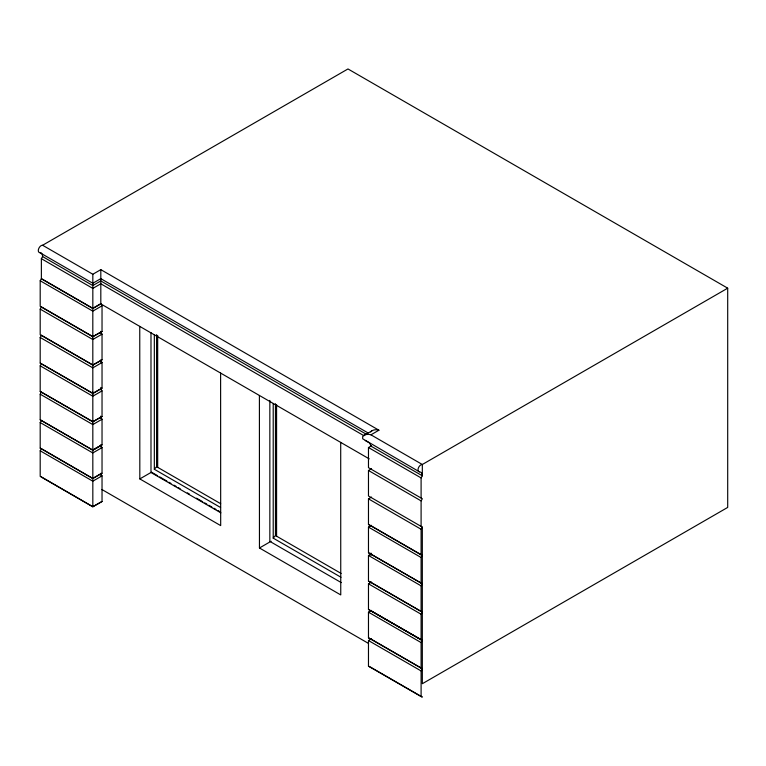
<?xml version="1.0" encoding="UTF-8"?>
<svg xmlns="http://www.w3.org/2000/svg" width="766" height="766" viewBox="0 0 766 766"><rect width="100%" height="100%" fill="white"/><g stroke="black" fill="none" stroke-linecap="round" stroke-linejoin="round"><path stroke-width="1.15" d="M369.212 458.863L100.815 303.91L92.83 308.516L41.374 278.814L41.374 258.688L42.599 256.562A7.842 4.529 -60 0 0 41.259 253.153M40.196 280.758L41.421 278.632L92.81 308.305L100.806 303.69L102.031 305.816L102.031 331.439L92.81 336.762L40.196 306.381L40.196 280.758L92.81 311.14L102.031 305.816M100.806 332.051L102.031 334.177L102.031 359.8L92.81 365.123L40.196 334.742L40.196 309.119L41.421 306.984M100.806 360.403L102.031 362.538L102.031 388.161L92.81 393.485L40.196 363.103L40.196 337.48L41.421 335.345M100.806 388.764L102.031 390.89L102.031 416.522L92.81 421.836L40.196 391.455L40.196 365.832L41.421 363.706M100.806 417.125L102.031 419.251L102.031 444.874L92.81 450.197L40.196 419.816L40.196 394.193L41.421 392.068M40.196 419.816L92.81 450.092L100.806 445.486L102.031 447.612L102.031 473.235L92.81 478.559L40.196 448.177L40.196 422.554L41.421 420.419M92.83 336.628L102.031 331.439M92.81 478.348L100.806 473.733L102.031 475.868L102.031 501.491L92.81 506.805L40.196 476.423L40.196 450.801L41.421 448.675L92.81 478.453M92.83 364.989L102.031 359.8M92.83 393.351L102.031 388.161M92.83 421.702L102.031 416.522M92.83 506.68L92.81 308.305M370.935 525.802L368.475 524.48L368.475 498.858L371.548 497.086M421.099 498.044L421.099 477.917L422.325 475.791L422.325 464.493L727.7 288.179L727.7 507.418L422.325 683.722L422.325 527.094L368.475 496.004L368.475 470.496L371.548 468.725M370.935 582.409L368.475 581.097L368.475 555.465L371.548 553.694M421.099 526.386L421.099 500.878L422.325 498.752L368.475 467.662L368.475 447.536L371.472 445.812M422.325 583.615L421.099 583.118L421.099 557.495L422.325 555.36L421.099 554.862L421.099 529.239L422.325 527.113M370.935 639.122L368.475 637.81L368.475 612.187L371.548 610.416M370.945 667.454L368.475 666.171L368.475 640.548L371.548 638.767M422.325 611.977L421.099 611.469L421.099 585.846L422.325 583.721L368.475 552.736L368.475 527.113L371.548 525.332M371.548 582.055L368.475 583.826L368.475 609.449L422.325 640.328L421.099 639.83L421.099 614.208L422.325 612.082L370.935 582.304M370.935 639.016L422.325 668.689L421.099 668.191L421.099 642.569L422.325 640.443L370.945 610.693M370.935 667.378L422.325 697.05L421.099 696.553L421.099 670.93L422.325 668.795L368.475 637.81M220.579 507.513L154.33 469.271L156.57 466.695L156.57 334.675M341.014 577.277L273.213 538.134L275.454 535.53L275.454 403.711M363.678 435.528L365.2 434.791A7.765 6.339 0 0 1 370.935 434.82L378.921 430.205A7.765 6.339 0 0 0 373.195 430.186L363.678 435.528L362.672 436.524L362.672 438.784L419.462 471.837A7.842 4.529 -60 0 1 422.325 475.791L370.935 446.118L369.854 443.37M370.667 431.909L371.663 430.923M91.805 282.673L39.736 252.608A4.031 2.327 -60 0 1 38.683 248.701A4.031 2.327 -60 0 1 42.599 245.254L347.975 68.95L727.7 288.179M42.599 245.254L92.83 274.257L100.815 269.642L378.921 430.205M92.83 283.257L100.815 278.652L368.015 432.914M102.031 334.177L92.81 339.501L40.196 309.119M102.031 362.538L92.81 367.852L40.196 337.48M102.031 390.89L92.81 396.214L40.196 365.832M102.031 419.251L92.81 424.575L40.196 394.193M92.81 449.987L102.031 444.874M102.031 447.612L92.81 452.936L40.196 422.554M102.031 475.868L92.81 481.182L40.196 450.801M139.757 326.383L139.824 478.913L151.505 472.182L157.643 475.724M259.406 395.467L259.454 547.987L271.126 541.246M100.806 473.733L102.031 473.235M102.031 501.491L92.81 506.69L41.421 476.931M365.2 440.517L369.394 442.863M40.196 363.103L92.81 393.274M40.196 391.455L92.81 421.626M40.196 448.177L41.421 448.675M370.935 434.82L422.325 464.493A4.031 2.327 -60 0 0 418.408 467.93A4.031 2.327 -60 0 0 419.462 471.837M366.512 434.341L100.815 280.95L92.83 285.555L42.599 256.562M364.022 435.749L100.815 283.784L92.83 288.399L41.374 258.688M368.475 447.536L421.099 477.917M368.475 470.496L421.099 500.878M41.421 306.879L92.81 336.552M368.475 498.858L421.099 529.239M41.421 335.24L92.81 364.913M370.935 525.696L422.325 555.36M368.475 524.48L421.099 554.862M368.475 527.113L421.099 557.495M368.475 552.736L421.099 583.118M368.475 555.465L421.099 585.846M368.475 581.097L421.099 611.469M368.475 583.826L421.099 614.208M156.57 466.695L220.675 503.702M275.454 535.53L341.129 573.447M159.692 476.902L166.854 481.038M168.903 482.226L170.952 483.403M174.016 485.175L176.065 486.362M178.114 487.54L180.163 488.718M187.325 492.854L189.374 494.041M196.536 498.178L202.674 501.72M204.723 502.908L206.772 504.085M208.821 505.263L211.885 507.044M213.934 508.222L215.983 509.4M218.032 510.587L220.072 511.765M220.876 512.847L150.988 472.498L150.988 332.597M341.253 582.6L269.843 541.37L269.843 400.417M368.475 609.449L421.099 639.83M139.824 478.913L220.685 525.6L220.608 373.071M259.454 547.987L340.755 594.923L340.707 442.403M368.475 612.187L421.099 642.569M368.475 640.548L421.099 670.93M101.849 489.474L368.58 643.469M368.475 666.171L421.099 696.553M370.935 553.023L370.935 555.407M276.583 404.525L276.583 536.181M273.213 403.826L273.213 538.134M157.681 335.412L157.681 467.337M154.33 334.78L154.33 469.271M100.815 269.642L100.815 303.91M100.815 331.352L100.815 333.737M100.815 359.991L100.815 362.385M100.815 387.443L100.815 389.827M100.815 416.082L100.815 418.466M100.815 444.72L100.815 447.114M100.815 473.359L100.815 475.753M92.83 274.257L92.83 308.516M92.83 392.058L92.83 394.442M39.736 252.608A7.842 4.529 -60 0 1 40.924 252.943"/></g></svg>
